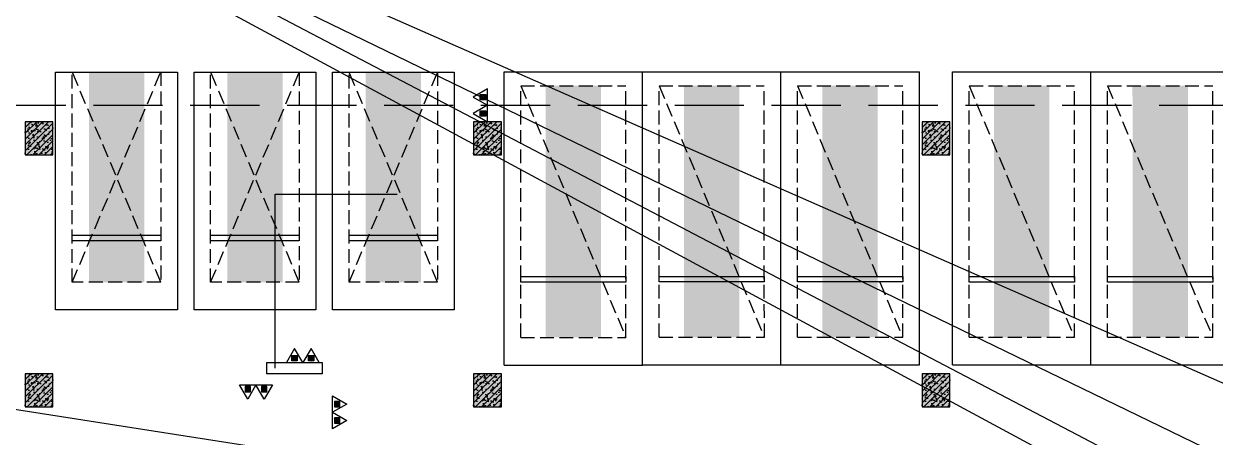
# Model space of a CAD drawing. Extents: x -1338203 to 1886333, y -783476 to 1038610.
# Drawn here: x 668132 to 689650, y 95148 to 102624 of the extents above; entities that cross this region are included whole.
import ezdxf

# ---------------------------------------------------------------- set-up
doc = ezdxf.new("R2010")
doc.units = 0
doc.header["$LTSCALE"] = 1000
doc.header["$MEASUREMENT"] = 0
for name, pattern in [('$2$DASH', [0.35, 0.25, -0.1]), ('A-001-平面B2$0$__DASH', [0.35, 0.25, -0.1]), ('DASH', [0.35, 0.25, -0.1])]:
    doc.linetypes.add(name, pattern=pattern)
for name, color, linetype in [('$0$DIM_SYMB', 3, 'Continuous'), ('A-001-车位参照B1$0$A-001-车位参照B1$0$0A-P-PKNG-CAR(A)', 43, 'Continuous'), ('A-001-车位参照B1$0$A-001-车位参照B1$0$0A-P-PKNG-CAR(B)', 21, 'Continuous'), ('p-a-mini', 150, 'Continuous'), ('p-a-regular', 5, 'Continuous'), ('S001地下一墙柱$0$S001地下一墙柱$0$0S-CC-LINE', 52, 'Continuous'), ('S001地下一墙柱$0$S001地下一墙柱$0$0S-CW-HATCH', 251, 'Continuous'), ('S001地下一墙柱$0$S001地下一墙柱$0$0S-CW-HATCH-UP', 251, 'Continuous'), ('负一层消火栓$0$0P-ACC-FH', 7, 'Continuous'), ('负一层消火栓$0$0P-DIM-FH', 3, 'Continuous'), ('负一层消火栓$0$0P-EQUIP-FH', 7, 'Continuous')]:
    doc.layers.add(name, color=color, linetype=linetype)
for name, color, linetype, plot in [('A-14-平面B1$0$AAD-A-MODIFY_20230109', 201, 'Continuous', False), ('A-14-平面B1$0$AAD-A-MODIFY_20230111', 201, 'Continuous', False), ('AAD-A-PROOF', 30, 'Continuous', False)]:
    doc.layers.add(name, color=color, linetype=linetype, plot=plot)

# ---------------------------------------------------------------- blocks, each defined once
blk = doc.blocks.new('S001地下一墙柱')
at = {"layer": 'S001地下一墙柱$0$S001地下一墙柱$0$0S-CW-HATCH'}
h = blk.add_hatch(color=256, dxfattribs=at)
h.dxf.hatch_style = 1
h.paths.add_polyline_path([(-97709, -206036), (-98209, -206036), (-98209, -206636), (-97709, -206636)])
h = blk.add_hatch(color=256, dxfattribs=at)
h.dxf.hatch_style = 1
h.paths.add_polyline_path([(-89609, -206036), (-90109, -206036), (-90109, -206636), (-89609, -206636)])
h = blk.add_hatch(color=256, dxfattribs=at)
h.dxf.hatch_style = 1
h.paths.add_polyline_path([(-81509, -206036), (-82009, -206036), (-82009, -206636), (-81509, -206636)])
h = blk.add_hatch(color=256, dxfattribs=at)
h.dxf.hatch_style = 1
h.paths.add_polyline_path([(-97709, -210593), (-98209, -210593), (-98209, -211193), (-97709, -211193)])
h = blk.add_hatch(color=256, dxfattribs=at)
h.dxf.hatch_style = 1
h.paths.add_polyline_path([(-89609, -210593), (-90109, -210593), (-90109, -211193), (-89609, -211193)])
h = blk.add_hatch(color=256, dxfattribs=at)
h.dxf.hatch_style = 1
h.paths.add_polyline_path([(-81509, -210593), (-82009, -210593), (-82009, -211193), (-81509, -211193)])
at = {"layer": 'S001地下一墙柱$0$S001地下一墙柱$0$0S-CW-HATCH-UP'}
h = blk.add_hatch(dxfattribs=at)
h.set_pattern_fill('钢筋混凝土', color=256, scale=30)
h.set_pattern_definition([(45, (-65398.03, -197084.16), (-53.03301, 53.03301), []), (50, (-65398.03, -197084.16), (215.1781, -18.8256), [22.5, -247.5]), (355, (-65398.03, -197084.16), (-41.6254, 225.6576), [18, -198]), (100.4514, (-65380.1, -197085.73), (173.5528, 206.8319), [19.122, -210.3426]), (46.1842, (-65398.03, -197024.16), (320.1723, -49.6557), [33.75, -371.25]), (96.6356, (-65371.35, -197028.3), (280.3988, 292.2354), [28.683, -315.514]), (351.1842, (-65398.03, -197024.16), (280.3986, 292.2356), [27, -297]), (21, (-65368.03, -197039.16), (179.0721, -120.7857), [22.5, -247.5]), (326, (-65368.03, -197039.16), (72.9946, 217.545), [18, -198]), (71.4514, (-65353.1, -197049.23), (252.0668, 96.7591), [19.122, -210.3426]), (37.5, (-65398.03, -197084.16), (3.64796, 99.86816), [0, -195.6, 0, -201, 0, -198.75]), (7.5, (-65398.03, -197084.16), (78.92086, 118.3235), [0, -114.6, 0, -191.1, 0, -75.75]), (327.5, (-65464.93, -197084.16), (160.14673, -6.76646), [0, -75, 0, -234, 0, -310.5]), (317.5, (-65494.93, -197084.16), (174.95585, 30.0315), [0, -97.5, 0, -155.4, 0, -220.5])])
h.paths.add_polyline_path([(-97709, -206036), (-98209, -206036), (-98209, -206636), (-97709, -206636)])
h = blk.add_hatch(dxfattribs=at)
h.set_pattern_fill('钢筋混凝土', color=256, scale=30)
h.set_pattern_definition([(45, (-57298.03, -197084.16), (-53.03301, 53.03301), []), (50, (-57298.03, -197084.16), (215.1781, -18.8256), [22.5, -247.5]), (355, (-57298.03, -197084.16), (-41.6254, 225.6576), [18, -198]), (100.4514, (-57280.1, -197085.73), (173.5528, 206.8319), [19.122, -210.3426]), (46.1842, (-57298.03, -197024.16), (320.1723, -49.6557), [33.75, -371.25]), (96.6356, (-57271.35, -197028.3), (280.3988, 292.2354), [28.683, -315.514]), (351.1842, (-57298.03, -197024.16), (280.3986, 292.2356), [27, -297]), (21, (-57268.03, -197039.16), (179.0721, -120.7857), [22.5, -247.5]), (326, (-57268.03, -197039.16), (72.9946, 217.545), [18, -198]), (71.4514, (-57253.1, -197049.23), (252.0668, 96.7591), [19.122, -210.3426]), (37.5, (-57298.03, -197084.16), (3.64796, 99.86816), [0, -195.6, 0, -201, 0, -198.75]), (7.5, (-57298.03, -197084.16), (78.92086, 118.3235), [0, -114.6, 0, -191.1, 0, -75.75]), (327.5, (-57364.93, -197084.16), (160.14673, -6.76646), [0, -75, 0, -234, 0, -310.5]), (317.5, (-57394.93, -197084.16), (174.95585, 30.0315), [0, -97.5, 0, -155.4, 0, -220.5])])
h.paths.add_polyline_path([(-89609, -206036), (-90109, -206036), (-90109, -206636), (-89609, -206636)])
h = blk.add_hatch(dxfattribs=at)
h.set_pattern_fill('钢筋混凝土', color=256, scale=30)
h.set_pattern_definition([(45, (-49198.03, -197084.16), (-53.03301, 53.03301), []), (50, (-49198.03, -197084.16), (215.1781, -18.8256), [22.5, -247.5]), (355, (-49198.03, -197084.16), (-41.6254, 225.6576), [18, -198]), (100.4514, (-49180.1, -197085.73), (173.5528, 206.8319), [19.122, -210.3426]), (46.1842, (-49198.03, -197024.16), (320.1723, -49.6557), [33.75, -371.25]), (96.6356, (-49171.35, -197028.3), (280.3988, 292.2354), [28.683, -315.514]), (351.1842, (-49198.03, -197024.16), (280.3986, 292.2356), [27, -297]), (21, (-49168.03, -197039.16), (179.0721, -120.7857), [22.5, -247.5]), (326, (-49168.03, -197039.16), (72.9946, 217.545), [18, -198]), (71.4514, (-49153.1, -197049.23), (252.0668, 96.7591), [19.122, -210.3426]), (37.5, (-49198.03, -197084.16), (3.64796, 99.86816), [0, -195.6, 0, -201, 0, -198.75]), (7.5, (-49198.03, -197084.16), (78.92086, 118.3235), [0, -114.6, 0, -191.1, 0, -75.75]), (327.5, (-49264.93, -197084.16), (160.14673, -6.76646), [0, -75, 0, -234, 0, -310.5]), (317.5, (-49294.93, -197084.16), (174.95585, 30.0315), [0, -97.5, 0, -155.4, 0, -220.5])])
h.paths.add_polyline_path([(-81509, -206036), (-82009, -206036), (-82009, -206636), (-81509, -206636)])
h = blk.add_hatch(dxfattribs=at)
h.set_pattern_fill('钢筋混凝土', color=256, scale=30)
h.set_pattern_definition([(45, (-65398.03, -201641.76), (-53.03301, 53.03301), []), (50, (-65398.03, -201641.76), (215.1781, -18.8256), [22.5, -247.5]), (355, (-65398.03, -201641.76), (-41.6254, 225.6576), [18, -198]), (100.4514, (-65380.1, -201643.33), (173.5528, 206.8319), [19.122, -210.3426]), (46.1842, (-65398.03, -201581.76), (320.1723, -49.6557), [33.75, -371.25]), (96.6356, (-65371.35, -201585.9), (280.3988, 292.2354), [28.683, -315.514]), (351.1842, (-65398.03, -201581.76), (280.3986, 292.2356), [27, -297]), (21, (-65368.03, -201596.76), (179.0721, -120.7857), [22.5, -247.5]), (326, (-65368.03, -201596.76), (72.9946, 217.545), [18, -198]), (71.4514, (-65353.1, -201606.83), (252.0668, 96.7591), [19.122, -210.3426]), (37.5, (-65398.03, -201641.76), (3.64796, 99.86816), [0, -195.6, 0, -201, 0, -198.75]), (7.5, (-65398.03, -201641.76), (78.92086, 118.3235), [0, -114.6, 0, -191.1, 0, -75.75]), (327.5, (-65464.93, -201641.76), (160.14673, -6.76646), [0, -75, 0, -234, 0, -310.5]), (317.5, (-65494.93, -201641.76), (174.95585, 30.0315), [0, -97.5, 0, -155.4, 0, -220.5])])
h.paths.add_polyline_path([(-97709, -210593), (-98209, -210593), (-98209, -211193), (-97709, -211193)])
h = blk.add_hatch(dxfattribs=at)
h.set_pattern_fill('钢筋混凝土', color=256, scale=30)
h.set_pattern_definition([(45, (-57298.03, -201641.76), (-53.03301, 53.03301), []), (50, (-57298.03, -201641.76), (215.1781, -18.8256), [22.5, -247.5]), (355, (-57298.03, -201641.76), (-41.6254, 225.6576), [18, -198]), (100.4514, (-57280.1, -201643.33), (173.5528, 206.8319), [19.122, -210.3426]), (46.1842, (-57298.03, -201581.76), (320.1723, -49.6557), [33.75, -371.25]), (96.6356, (-57271.35, -201585.9), (280.3988, 292.2354), [28.683, -315.514]), (351.1842, (-57298.03, -201581.76), (280.3986, 292.2356), [27, -297]), (21, (-57268.03, -201596.76), (179.0721, -120.7857), [22.5, -247.5]), (326, (-57268.03, -201596.76), (72.9946, 217.545), [18, -198]), (71.4514, (-57253.1, -201606.83), (252.0668, 96.7591), [19.122, -210.3426]), (37.5, (-57298.03, -201641.76), (3.64796, 99.86816), [0, -195.6, 0, -201, 0, -198.75]), (7.5, (-57298.03, -201641.76), (78.92086, 118.3235), [0, -114.6, 0, -191.1, 0, -75.75]), (327.5, (-57364.93, -201641.76), (160.14673, -6.76646), [0, -75, 0, -234, 0, -310.5]), (317.5, (-57394.93, -201641.76), (174.95585, 30.0315), [0, -97.5, 0, -155.4, 0, -220.5])])
h.paths.add_polyline_path([(-89609, -210593), (-90109, -210593), (-90109, -211193), (-89609, -211193)])
h = blk.add_hatch(dxfattribs=at)
h.set_pattern_fill('钢筋混凝土', color=256, scale=30)
h.set_pattern_definition([(45, (-49198.03, -201641.76), (-53.03301, 53.03301), []), (50, (-49198.03, -201641.76), (215.1781, -18.8256), [22.5, -247.5]), (355, (-49198.03, -201641.76), (-41.6254, 225.6576), [18, -198]), (100.4514, (-49180.1, -201643.33), (173.5528, 206.8319), [19.122, -210.3426]), (46.1842, (-49198.03, -201581.76), (320.1723, -49.6557), [33.75, -371.25]), (96.6356, (-49171.35, -201585.9), (280.3988, 292.2354), [28.683, -315.514]), (351.1842, (-49198.03, -201581.76), (280.3986, 292.2356), [27, -297]), (21, (-49168.03, -201596.76), (179.0721, -120.7857), [22.5, -247.5]), (326, (-49168.03, -201596.76), (72.9946, 217.545), [18, -198]), (71.4514, (-49153.1, -201606.83), (252.0668, 96.7591), [19.122, -210.3426]), (37.5, (-49198.03, -201641.76), (3.64796, 99.86816), [0, -195.6, 0, -201, 0, -198.75]), (7.5, (-49198.03, -201641.76), (78.92086, 118.3235), [0, -114.6, 0, -191.1, 0, -75.75]), (327.5, (-49264.93, -201641.76), (160.14673, -6.76646), [0, -75, 0, -234, 0, -310.5]), (317.5, (-49294.93, -201641.76), (174.95585, 30.0315), [0, -97.5, 0, -155.4, 0, -220.5])])
h.paths.add_polyline_path([(-81509, -210593), (-82009, -210593), (-82009, -211193), (-81509, -211193)])
at = {"layer": 'S001地下一墙柱$0$S001地下一墙柱$0$0S-CC-LINE'}
for points in [[(-97709, -206036), (-98209, -206036), (-98209, -206636), (-97709, -206636)], [(-89609, -206036), (-90109, -206036), (-90109, -206636), (-89609, -206636)], [(-81509, -206036), (-82009, -206036), (-82009, -206636), (-81509, -206636)], [(-97709, -210593), (-98209, -210593), (-98209, -211193), (-97709, -211193)], [(-89609, -210593), (-90109, -210593), (-90109, -211193), (-89609, -211193)], [(-81509, -210593), (-82009, -210593), (-82009, -211193), (-81509, -211193)]]:
    blk.add_lwpolyline(points, close=True, dxfattribs=at)
blk = doc.blocks.new('负一层消火栓$0$$TwtSys$00000546')
h = blk.add_hatch()
h.set_pattern_fill('ANSI31', color=256, scale=200, style=0)
h.set_pattern_definition([(45, (-38543.802, -6670.83), (-17.67767, 17.67767), [])])
h.paths.add_polyline_path([(-65, 174), (65, 174), (65, 44), (-65, 44)])
for points in [[(0, 344), (-198, 0), (198, 0)], [(-65, 174), (65, 174), (65, 44), (-65, 44)]]:
    blk.add_lwpolyline(points, close=True)
blk = doc.blocks.new('负一层消火栓')
at = {"layer": '负一层消火栓$0$0P-ACC-FH'}
blk.add_lwpolyline([(-92844, -210393), (-92844, -210593), (-93844, -210593), (-93844, -210393)], close=True, dxfattribs=at)
at = {"layer": '负一层消火栓$0$0P-DIM-FH'}
for p, q in [((-93694, -210493), (-93694, -207348)), ((-93694, -207348), (-91492, -207348))]:
    blk.add_line(p, q, dxfattribs=at)
at = {"layer": '负一层消火栓$0$0P-EQUIP-FH'}
for p, xscale, yscale, zscale, rotation in [((-89859, -205590), 0.7500000000000011, 0.7500000000000011, 0.7500000000000011, 90), ((-89859, -205887), 0.7500000000000011, 0.7500000000000011, 0.7500000000000011, 90), ((-94190, -210793), -0.75, 0.75, 0.75, 180), ((-93893, -210793), -0.75, 0.75, 0.75, 180), ((-92658, -211143), -0.75, 0.75, 0.75, 270), ((-92658, -211440), -0.75, 0.75, 0.75, 270)]:
    blk.add_blockref('负一层消火栓$0$$TwtSys$00000546', p, dxfattribs=dict(at, xscale=xscale, yscale=yscale, zscale=zscale, rotation=rotation))
at = {"layer": '负一层消火栓$0$0P-EQUIP-FH', "xscale": 0.75, "yscale": 0.75, "zscale": 0.75}
for p in [(-93343, -210393, 800), (-93343, -210393, 800), (-93046, -210393, 800), (-93046, -210393, 800)]:
    blk.add_blockref('负一层消火栓$0$$TwtSys$00000546', p, dxfattribs=at)
blk = doc.blocks.new('剖面位置')
at = {"layer": '$0$DIM_SYMB', "linetype": '$2$DASH', "ltscale": 5}
blk.add_lwpolyline([(-151227, -205737), (127993, -205737)], dxfattribs=at)
blk.add_lwpolyline([(-151227, -205737), (127993, -205737)], dxfattribs=at)
blk = doc.blocks.new('A-001-车位参照B1$0$A-001-车位参照B1$0$A-001-车位参照B1$0$ddd')
for p, q in [((0, 2500), (5300, 2500)), ((0, 2500), (0, 0)), ((5300, 2500), (5300, 0)), ((0, 0), (5300, 0))]:
    blk.add_line(p, q)
at = {"linetype": 'A-001-平面B2$0$__DASH'}
for p, q in [((500, 2200), (500, 300)), ((500, 2200), (5050, 2200)), ((5050, 2200), (5050, 300)), ((500, 300), (5050, 300))]:
    blk.add_line(p, q, dxfattribs=at)
blk.add_lwpolyline([(5050, 2200), (500, 300)], dxfattribs=at)
blk.add_lwpolyline([(1500, 300), (1500, 2200), (1600, 2200), (1600, 300)], close=True)
at = {"layer": 'p-a-regular', "ltscale": 0.002, "const_width": 1000}
blk.add_lwpolyline([(500, 1250), (5050, 1250)], dxfattribs=at)
blk = doc.blocks.new('A-001-车位参照B1$0$A-001-车位参照B1$0$A-001-车位参照B1$0$A$C43AE5A3B')
at = {"color": 241}
blk.add_lwpolyline([(2500, 0), (2500, 4300), (300, 4300), (300, 0)], close=True, dxfattribs=at)
at = {"color": 241, "linetype": 'DASH'}
for points in [[(2200, 0), (2200, 3800), (600, 3800), (600, 0), (2200, 0)], [(600, 3800), (2200, 0)], [(2200, 3800), (600, 0)]]:
    blk.add_lwpolyline(points, dxfattribs=at)
at = {"color": 241}
blk.add_lwpolyline([(2200, 3050), (600, 3050), (600, 2950), (2200, 2950), (2200, 3050)], dxfattribs=at)
at = {"layer": 'p-a-mini', "ltscale": 0.002, "const_width": 1000}
blk.add_lwpolyline([(1400, 0), (1400, 3800)], dxfattribs=at)
blk = doc.blocks.new('A-14-平面B1')
at = {"layer": 'A-14-平面B1$0$AAD-A-MODIFY_20230109', "color": 6}
for p, q in [((35903, 4680), (-4965, 22681)), ((30260, 4472), (-4607, 22763)), ((33383, 4118), (-4379, 22450)), ((36327, 450), (-4322, 22401))]:
    blk.add_line(p, q, dxfattribs=at)
at = {"layer": 'A-14-平面B1$0$AAD-A-MODIFY_20230111', "color": 4}
blk.add_line((33827, 4030), (-19882, 12423), dxfattribs=at)

msp = doc.modelspace()

# ---------------------------------------------------------------- block references
at = {"ltscale": 0.002}
for name, p in [('S001地下一墙柱', (766365.4, 306889.1)), ('负一层消火栓', (766365.4, 306889.1)), ('A-14-平面B1', (664116.6, 86935.6))]:
    msp.add_blockref(name, p, dxfattribs=at)
at = {"layer": 'A-001-车位参照B1$0$A-001-车位参照B1$0$0A-P-PKNG-CAR(A)', "linetype": 'Continuous', "rotation": 90.00272354060814}
for p in [(679306.7, 96453.2), (681806.7, 96454.7), (684306.7, 96454.7), (687406.7, 96454.4), (689906.7, 96454.4)]:
    msp.add_blockref('A-001-车位参照B1$0$A-001-车位参照B1$0$A-001-车位参照B1$0$ddd', p, dxfattribs=at)
at = {"layer": 'A-001-车位参照B1$0$A-001-车位参照B1$0$0A-P-PKNG-CAR(B)', "xscale": -1, "rotation": 180}
for p in [(668406.2, 101750.9), (670906.2, 101750.9), (673406.2, 101751.1)]:
    msp.add_blockref('A-001-车位参照B1$0$A-001-车位参照B1$0$A-001-车位参照B1$0$A$C43AE5A3B', p, dxfattribs=at)
at = {"layer": 'AAD-A-PROOF'}
msp.add_blockref('剖面位置', (766365.4, 306889.1), dxfattribs=at)

doc.saveas('drawing.dxf')
